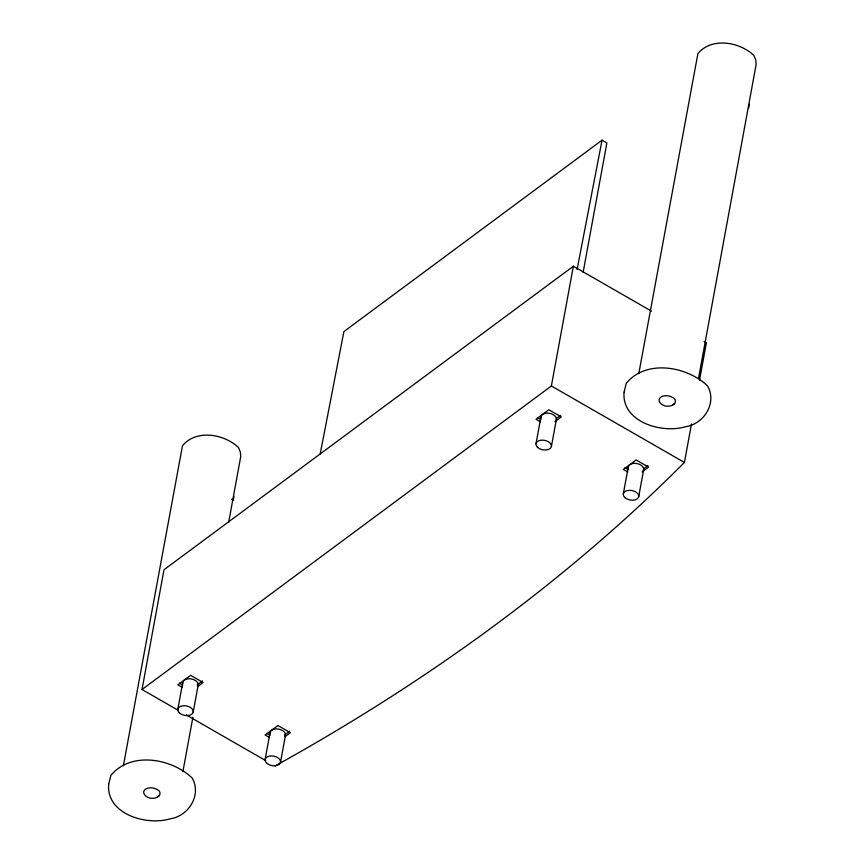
<?xml version="1.0" encoding="UTF-8"?>
<svg xmlns="http://www.w3.org/2000/svg" width="864" height="864" viewBox="0 0 864 864"><rect width="100%" height="100%" fill="white"/><g stroke="black" fill="none" stroke-linecap="round" stroke-linejoin="round"><path stroke-width="1.3" d="M320.112 454.378L343.883 331.592L602.035 140.195L606.874 142.981L583.103 272.484M577.087 269.568L602.035 140.195M123.368 765.828L182.488 445.738C196.15 429.019 224.176 433.89 238.453 447.509L240.3 451.894L240.786 456.289L228.625 522.536M178.189 710.294L142.02 689.494L163.998 569.754L573.361 266.231L651.542 311.18M177.822 709.258L182.768 682.268M193.212 712.066L198.158 685.076M182.909 771.628L192.877 717.304M233.95 496.379L233.248 500.17L231.574 499.208M265.129 759.445L270.076 732.456M280.519 762.253L285.466 735.264M536.015 443.675L540.972 416.686M142.02 689.494L551.383 385.981L573.361 266.231M551.405 446.483L556.362 419.494M638.766 373.723L697.896 53.644C711.547 36.925 739.584 41.785 753.862 55.404L755.708 59.8L756.184 64.184L698.555 378.205M623.322 493.873L628.268 466.884M638.712 496.681L643.658 469.692M748.656 108.076L749.347 104.274M275.054 765.979A2876.612 1771.016 10.4 0 0 684.418 462.456L691.481 423.954M699.527 380.149L706.396 342.716L704.063 341.377M159.116 795.755L156.892 797.407A9.493 5.843 10.4 0 1 149.936 798.131A8.597 5.292 10.4 0 1 145.325 789.286A8.597 5.292 10.4 0 1 159.343 791.165A9.493 5.843 10.4 0 1 159.116 795.755L156.892 797.407M674.525 403.661L672.3 405.302A9.493 5.843 10.4 0 1 665.345 406.037A8.597 5.292 10.4 0 1 660.722 397.192A8.597 5.292 10.4 0 1 674.752 399.06A9.493 5.843 10.4 0 1 674.525 403.661L672.3 405.302M197.132 684.904L202.468 680.951M556.394 418.532L560.66 415.368M197.77 686.47L203.105 682.517L190.631 675.346L177.833 684.828L182.369 687.431M554.893 421.675L561.298 416.934L548.824 409.763L536.026 419.245L540.562 421.859M284.44 735.091L289.775 731.138M643.702 468.731L647.968 465.566M285.077 736.657L290.401 732.704L277.938 725.533L265.14 735.016L269.676 737.629M642.2 471.874L648.594 467.122L636.131 459.961L623.333 469.444L627.869 472.046M551.383 385.981L684.418 462.456M537.592 417.55L540.994 419.504M624.899 467.737L628.301 469.692M179.399 683.132L182.801 685.087M266.706 733.32L270.108 735.275M186.365 714.992L265.712 760.612M270.119 733.73A7.819 4.817 10.4 0 1 278.629 729.119A7.819 4.817 10.4 0 1 284.98 736.441M182.812 683.543A7.819 4.817 10.4 0 1 191.322 678.931A7.819 4.817 10.4 0 1 197.683 686.254M628.312 468.158A7.819 4.817 10.4 0 1 636.822 463.547A7.819 4.817 10.4 0 1 643.183 470.869M541.004 417.96A7.819 4.817 10.4 0 1 549.515 413.348A7.819 4.817 10.4 0 1 555.876 420.671M108.691 784.231C105.959 813.985 146.351 826.027 170.122 818.824C188.644 816.199 201.917 794.869 192.143 777.989C171.407 758.214 130.691 751.14 110.862 775.429L108.691 784.231M624.089 392.137C621.356 421.88 661.759 433.922 685.53 426.719C704.052 424.094 717.314 402.775 707.54 385.895C686.815 366.109 646.088 359.046 626.26 383.324L624.089 392.137M266.771 763.214A7.819 4.817 10.4 0 0 280.033 763.43A7.819 4.817 10.4 0 0 271.652 755.914A7.819 4.817 10.4 0 0 266.771 763.214M179.464 713.016A7.819 4.817 10.4 0 0 192.726 713.243A7.819 4.817 10.4 0 0 184.345 705.715A7.819 4.817 10.4 0 0 179.464 713.016M537.667 447.444A7.819 4.817 10.4 0 0 550.919 447.66A7.819 4.817 10.4 0 0 542.549 440.143A7.819 4.817 10.4 0 0 537.667 447.444M624.964 497.632A7.819 4.817 10.4 0 0 638.226 497.858A7.819 4.817 10.4 0 0 629.845 490.331A7.819 4.817 10.4 0 0 624.964 497.632"/></g></svg>
